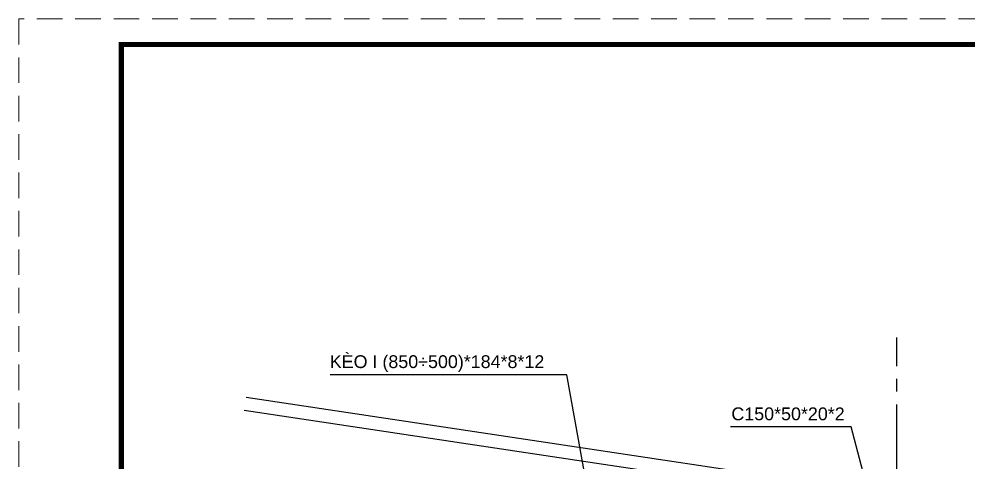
# Model space of a CAD drawing. Header units: millimetres. Extents: x 651127 to 1529722, y 768575 to 1021311.
# Drawn here: x 1090288 to 1108826, y 819320 to 827975 of the extents above; entities that cross this region are included whole.
import ezdxf

# ---------------------------------------------------------------- set-up
doc = ezdxf.new("R2010")
doc.units = ezdxf.units.MM
doc.header["$LTSCALE"] = 1000
doc.header["$MEASUREMENT"] = 0
doc.linetypes.add('CENTER2', pattern=[1.125, 0.75, -0.125, 0.125, -0.125])
doc.linetypes.add('HIDDEN', pattern=[0.375, 0.25, -0.125])
doc.layers.get('DEFPOINTS').update_dxf_attribs({"color": 8, "lineweight": 9})
for name, color, linetype in [('CHU VN', 7, 'Continuous'), ('KHUNG TEN', 7, 'Continuous'), ('KICH THUOC', 147, 'Continuous'), ('TRUC', 8, 'CENTER2'), ('VAT LIEU', 154, 'Continuous')]:
    doc.layers.add(name, color=color, linetype=linetype)
doc.styles.add('CHU KT', font='romans.shx', dxfattribs={"width": 0.8})
doc.styles.add('Helve-Condense', font='VNI-Helve.TTF')
doc.dimstyles.new('LEADER', dxfattribs={"dimscale": 100, "dimtxt": 2.5, "dimasz": 2, "dimexe": 1, "dimexo": 1.5, "dimgap": 1, "dimtad": 1, "dimdec": 0, "dimlfac": 0.5, "dimzin": 0, "dimdsep": 46, "dimtxsty": 'CHU KT', "dimblk": 'LEADER', "dimcen": 1.5, "dimdle": 1, "dimclrd": 256, "dimclre": 256, "dimclrt": 7, "dimadec": 0, "dimazin": 0, "dimtfac": 1, "dimtdec": 0, "dimtix": 1, "dimtmove": 2, "dimatfit": 3, "dimldrblk": 'LEADER', "dimfxl": 1, "dimtolj": 1, "dimtzin": 0, "dimarcsym": 0})

# ---------------------------------------------------------------- blocks, each defined once
blk = doc.blocks.new('LEADER')
at = {"linetype": 'CENTER2'}
blk.add_hatch(color=256, dxfattribs=at).paths.add_polyline_path([(-1.296, 0.216), (-1, 0), (-1.296, -0.216), (0, 0)])
blk.add_line((0, 0), (-1, 0), dxfattribs=at)
blk.add_lwpolyline([(-1.296, 0.216), (0, 0), (-1.296, -0.216), (-1, 0), (-1.296, 0.216)], dxfattribs=at)

msp = doc.modelspace()

# ---------------------------------------------------------------- linework, layer by layer
at = {"layer": 'DEFPOINTS', "linetype": 'HIDDEN', "ltscale": 2}
msp.add_lwpolyline([(1090287.6, 768574.8), (1174387.6, 768574.8), (1174387.6, 827974.8), (1090287.6, 827974.8)], close=True, dxfattribs=at)
at = {"layer": 'KHUNG TEN', "const_width": 100}
msp.add_lwpolyline([(1092287.6, 769074.8), (1173887.6, 769074.8), (1173887.6, 827474.8), (1092287.6, 827474.8)], close=True, dxfattribs=at)
at = {"layer": 'TRUC', "ltscale": 2}
msp.add_line((1107436.4, 778444.8), (1107436.4, 821749.4), dxfattribs=at)
at = {"layer": 'VAT LIEU', "ltscale": 0.9}
msp.add_lwpolyline([(1094685.7, 820330.1), (1108722.5, 818224.6), (1108759.6, 818471.8), (1094722.8, 820577.3)], dxfattribs=at)

# ---------------------------------------------------------------- texts
at = {"layer": 'CHU VN', "style": 'Helve-Condense'}
for s, p in [('KEØO I (850÷500)*184*8*12', (1096358.4, 821155.8)), ('C150*50*20*2', (1104203.1, 820136))]:
    msp.add_text(s, height=250, dxfattribs=at).set_placement(p)

# ---------------------------------------------------------------- leaders
at = {"layer": 'KICH THUOC'}
for points in [[(1101692.6, 817116.7), (1100991.3, 821020.8), (1096367.6, 821020.8)], [(1106941.9, 818491.6), (1106542.3, 820005.1), (1104185.8, 820005.1)]]:
    msp.add_leader(points, dimstyle='LEADER', dxfattribs=at)

doc.saveas('drawing.dxf')
